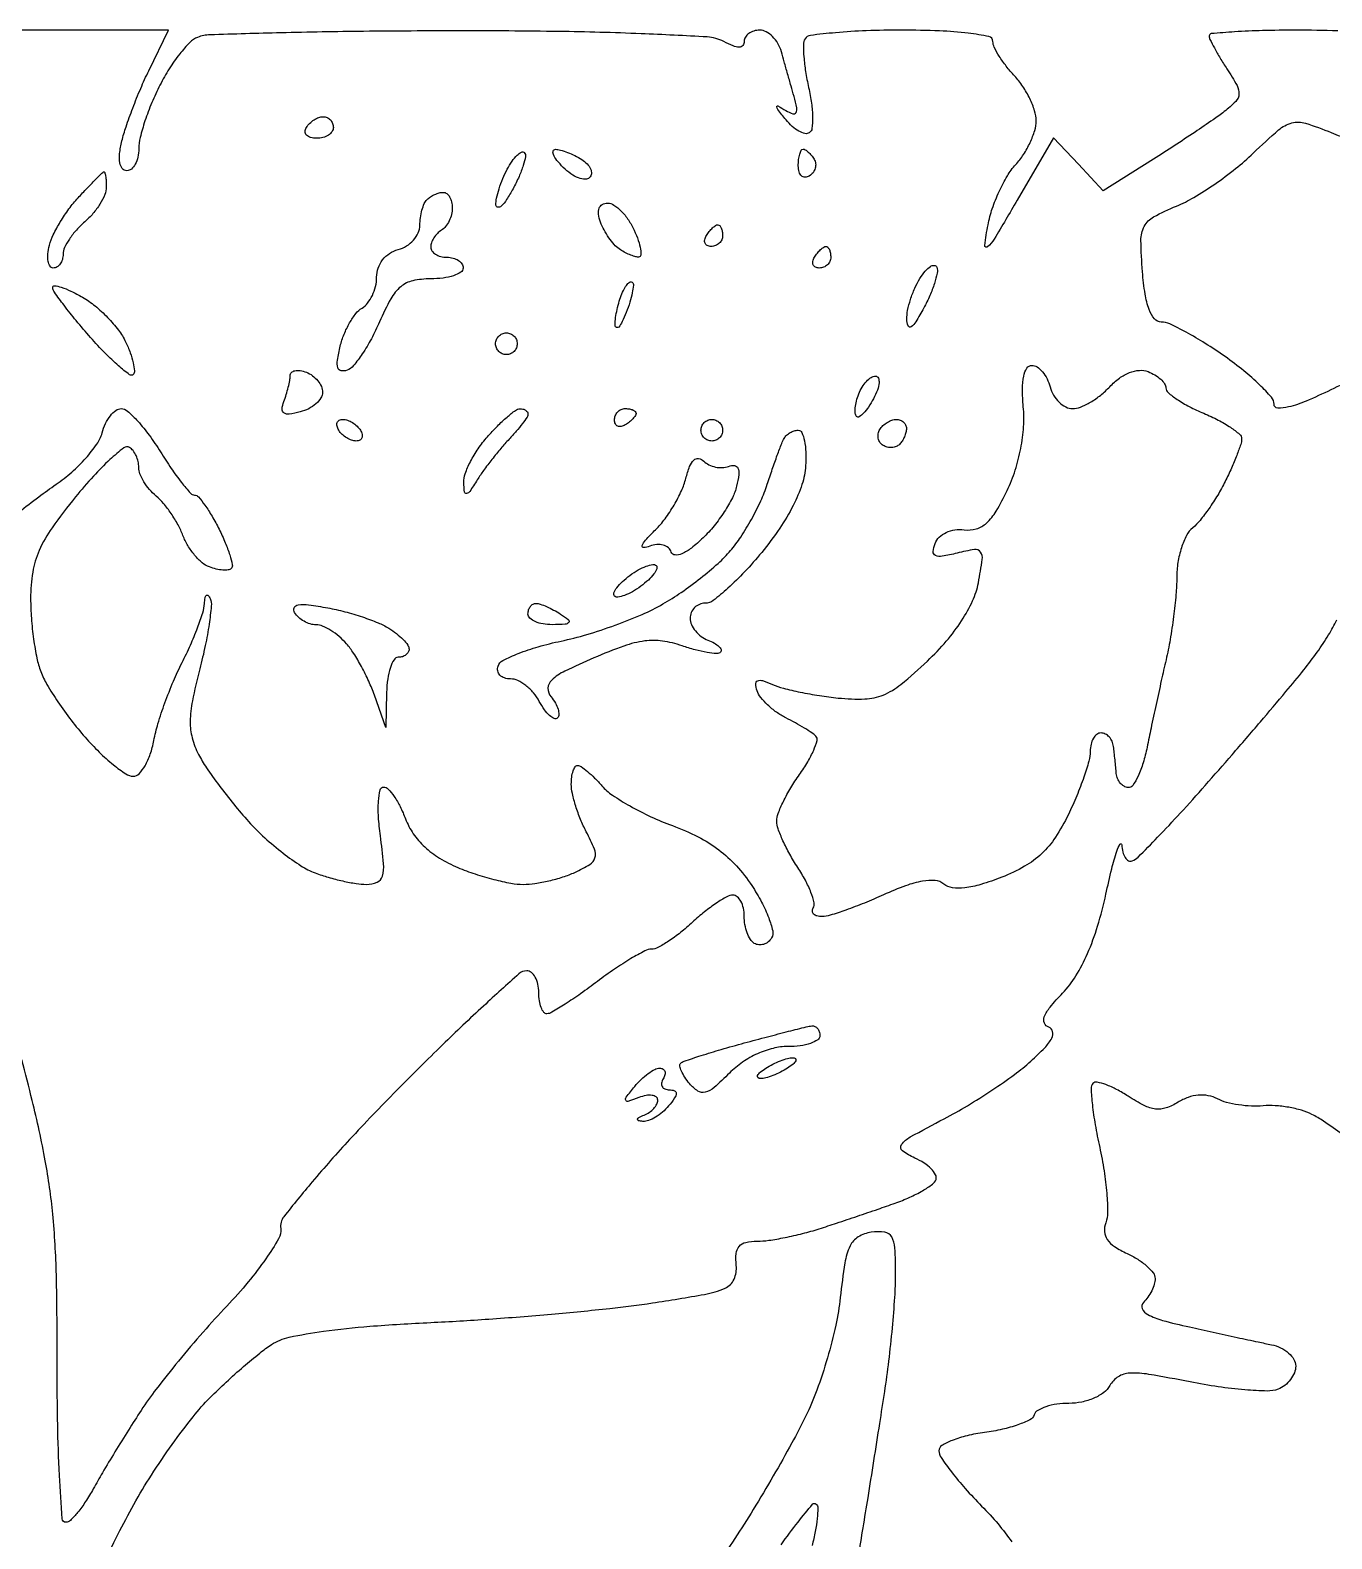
# Model space of a CAD drawing. Extents: x 0 to 102, y 0 to 135.
# Drawn here: x 64.38 to 74.56, y 123.56 to 135.36 of the extents above; entities that cross this region are included whole.
import ezdxf

# ---------------------------------------------------------------- set-up
doc = ezdxf.new("R2010")
doc.units = 0
doc.header["$MEASUREMENT"] = 0

msp = doc.modelspace()

# ---------------------------------------------------------------- linework, layer by layer
for points in [[(74.608223, 135.354759, 0.007954), (74.2788, 135.36, 0.006272), (74.019291, 135.356745, 0.010428), (73.80081, 135.3467, 0.004301), (73.618754, 135.332947, 0.389819), (73.602, 135.314723, 0.114877), (73.608438, 135.28707, 0.009366), (73.642748, 135.220558, 0.012193), (73.687586, 135.142129, 0.009076), (73.740716, 135.05774, -0.017861), (73.81992, 134.926893, -0.143883), (73.835285, 134.859071, -0.182147), (73.809453, 134.801743, -0.032325), (73.719566, 134.722511, -0.013104), (73.632674, 134.658938, -0.00351), (73.491225, 134.562497, -0.003555), (73.328904, 134.455152, -0.003666), (73.16673, 134.35124), (72.773759, 134.103491), (72.578945, 134.310861), (72.384132, 134.51823), (72.099515, 134.029665, -0.002295), (71.92074, 133.726, -0.083415), (71.868531, 133.664406, -0.682456), (71.846259, 133.676472, -0.016442), (71.871582, 133.8372, -0.034892), (71.904996, 133.96336, -0.025714), (71.958636, 134.097625, -0.026194), (72.022877, 134.219863, -0.051445), (72.088334, 134.307953, 0.042016), (72.149597, 134.387238, 0.034495), (72.201381, 134.480929, 0.035754), (72.236999, 134.574285, 0.073383), (72.2484, 134.65155, 0.07674), (72.2364, 134.729277, 0.035845), (72.198697, 134.824217, 0.034436), (72.143955, 134.920156, 0.040687), (72.0792, 135.00211, -0.022119), (72.014432, 135.078108, -0.025343), (71.959702, 135.156266, -0.025667), (71.920594, 135.226365, -0.114892), (71.91, 135.271863, 0.356229), (71.879067, 135.309771, 0.019788), (71.717488, 135.33624, 0.021204), (71.492572, 135.354362, 0.0095), (71.195893, 135.36, 0.008912), (70.919179, 135.355067, 0.013549), (70.679188, 135.33999, 0.008122), (70.482007, 135.318994, 0.227533), (70.439685, 135.29188, 0.138901), (70.427174, 135.247963, 0.019037), (70.430691, 135.151818, 0.020668), (70.444231, 135.03558, 0.016134), (70.468185, 134.91073, -0.021468), (70.490407, 134.787841, -0.030898), (70.498598, 134.677632, -0.031414), (70.494224, 134.590909, -0.229933), (70.472578, 134.556781, -0.199613), (70.438876, 134.551358, -0.068708), (70.39194, 134.569656, -0.05521), (70.34005, 134.60664, -0.039978), (70.291036, 134.658071, -0.004141), (70.226021, 134.739605, -0.165929), (70.218584, 134.7609, -0.571137), (70.228326, 134.766741, -0.011058), (70.290514, 134.731145, 0.052704), (70.344153, 134.70611, 0.359811), (70.369524, 134.715643, 0.182544), (70.375596, 134.753385, 0.019167), (70.353964, 134.841806, -0.000138), (70.330815, 134.92292, -0.000085), (70.303588, 135.018488, -0.000085), (70.276682, 135.11305, -0.000152), (70.254599, 135.1908, 0.062166), (70.227202, 135.255491, 0.065248), (70.185096, 135.310297, 0.07268), (70.135319, 135.347381, 0.124433), (70.085399, 135.36, 0.070566), (70.03908, 135.35343, 0.086194), (69.999802, 135.334274, 0.100217), (69.973542, 135.30582, 0.137237), (69.9642, 135.272423, -0.173137), (69.952813, 135.240525, -0.222014), (69.925056, 135.227182, -0.100252), (69.87653, 135.236448, -0.025727), (69.803905, 135.270634, 0.109213), (69.674142, 135.307083, 0.003941), (69.15671, 135.33214, 0.006657), (68.513807, 135.349627, 0.003691), (67.729044, 135.354726, 0.002394), (66.986034, 135.350511, 0.003618), (66.339181, 135.339062, 0.001434), (65.784887, 135.323649, 0.084133), (65.686135, 135.303782, 0.108762), (65.625964, 135.264094, 0.026191), (65.546849, 135.173649, 0.025664), (65.46502, 135.057804, 0.022986), (65.392196, 134.929936, 0.019115), (65.32881, 134.793, 0.018444), (65.275244, 134.649998, 0.018726), (65.237502, 134.520733, 0.061735), (65.2266, 134.43277, -0.052371), (65.219665, 134.366744, -0.072239), (65.199055, 134.310893, -0.092175), (65.168616, 134.273373, -0.178198), (65.132829, 134.2602, -0.228623), (65.097832, 134.277085, -0.128349), (65.078317, 134.321204, -0.071493), (65.076979, 134.393867, -0.027927), (65.095009, 134.49285, -0.022593), (65.127193, 134.604272, -0.009629), (65.179793, 134.750351, -0.009505), (65.241961, 134.904257, -0.012321), (65.305066, 135.04275), (65.459172, 135.36), (64.485884, 135.36), (63.512595, 135.36)], [(74.750101, 132.630841, 0.020383), (74.55375, 132.545244, -0.012842), (74.361303, 132.457873, -0.038074), (74.223947, 132.411686, -0.071572), (74.138498, 132.402649, -0.403263), (74.1096, 132.432653, 0.180985), (74.089138, 132.48733, 0.020648), (73.997043, 132.584717, 0.022824), (73.873185, 132.694757, 0.016693), (73.726427, 132.805714, 0.013106), (73.571222, 132.909133, 0.016383), (73.421762, 132.996462, 0.014667), (73.293451, 133.061109, 0.10978), (73.227345, 133.0758, -0.225774), (73.174856, 133.100774, -0.081282), (73.132662, 133.174401, -0.050393), (73.100722, 133.295697, -0.019356), (73.080166, 133.468984, -0.015473), (73.068223, 133.715427, -0.124334), (73.093887, 133.825074, -0.151076), (73.166815, 133.899207, -0.026236), (73.346597, 133.98412, 0.036049), (73.4822, 134.051449, 0.01747), (73.645515, 134.155637, 0.017226), (73.808817, 134.276526, 0.023724), (73.94614, 134.396758, -0.012562), (74.145616, 134.57943, -0.114882), (74.248862, 134.634178, -0.142016), (74.356511, 134.631666, -0.022578), (74.556773, 134.558422, 0.039416), (74.707861, 134.508857, 0.018142)], [(64.289201, 131.589087, -0.007041), (64.443816, 131.708933, -0.011132), (64.580023, 131.8068, 0.030563), (64.701916, 131.90177, 0.029372), (64.813048, 132.012087, 0.030692), (64.899114, 132.120949, 0.086375), (64.939899, 132.20865, -0.045042), (64.966732, 132.281481, -0.055338), (65.004806, 132.343085, -0.065312), (65.047727, 132.385224, -0.16286), (65.0889, 132.399, -0.185291), (65.138829, 132.379839, -0.025336), (65.219377, 132.299595, -0.026326), (65.308564, 132.190199, -0.019445), (65.3958, 132.0606, 0.011662), (65.480176, 131.930939, 0.017209), (65.560672, 131.821605, 0.012536), (65.631295, 131.73675, 0.216178), (65.663375, 131.7222, -0.219784), (65.693119, 131.708462, -0.020801), (65.743848, 131.643612, -0.023549), (65.799891, 131.557157, -0.016328), (65.855271, 131.454667, -0.016388), (65.903578, 131.349326, -0.024588), (65.938067, 131.25426, -0.021785), (65.958233, 131.176993, -0.254578), (65.949715, 131.148115, -0.168256), (65.925789, 131.136498, -0.046587), (65.883437, 131.135418, -0.041493), (65.832204, 131.143189, -0.033246), (65.778879, 131.159681, -0.086236), (65.72299, 131.193065, -0.040902), (65.663893, 131.252979, -0.038936), (65.610791, 131.327527, -0.044477), (65.572544, 131.406259, 0.034549), (65.534107, 131.489542, 0.024135), (65.48005, 131.577766, 0.024445), (65.4197, 131.657672, 0.045614), (65.362313, 131.714886, -0.043521), (65.310386, 131.766225, -0.039955), (65.266466, 131.827199, -0.042367), (65.23624, 131.888255, -0.094025), (65.2266, 131.939066, 0.057855), (65.221263, 131.985033, 0.050271), (65.205467, 132.030908, 0.052923), (65.182209, 132.0699, 0.093685), (65.154657, 132.095077, 0.315004), (65.110028, 132.092542, 0.018508), (65.000725, 131.999709, 0.022556), (64.871415, 131.870189, 0.014147), (64.731657, 131.707981, 0.016248), (64.548051, 131.46666, 0.050605), (64.447248, 131.289285, 0.064189), (64.39713, 131.119767, 0.039836), (64.3806, 130.912618, 0.018722), (64.386387, 130.758111, 0.015598), (64.403787, 130.594697, 0.015882), (64.429159, 130.446021, 0.040655), (64.459533, 130.341206, 0.042929), (64.507995, 130.240657, 0.014979), (64.594072, 130.104842, 0.014749), (64.698217, 129.960291, 0.016676), (64.806697, 129.828098, 0.018576), (64.917363, 129.711121, 0.023727), (65.028072, 129.61234, 0.022718), (65.125917, 129.540149, 0.148635), (65.183649, 129.5226, 0.205648), (65.229091, 129.542115, 0.059242), (65.275846, 129.60476, 0.048964), (65.31678, 129.695211, 0.035434), (65.344841, 129.802294, -0.027378), (65.376842, 129.932956, -0.013122), (65.431379, 130.096882, -0.012967), (65.497411, 130.265451, -0.018052), (65.565756, 130.412382, 0.012954), (65.630728, 130.54842, 0.014077), (65.686681, 130.683958, 0.013651), (65.728029, 130.802328, 0.064462), (65.740879, 130.872938, -0.027262), (65.745686, 130.918218, -0.173077), (65.756671, 130.93818, -0.42523), (65.770356, 130.937094, -0.073666), (65.78526, 130.912257, -0.12289), (65.794067, 130.853521, -0.012646), (65.77701, 130.713251, -0.015151), (65.746948, 130.544798, -0.011549), (65.704232, 130.362357, 0.013), (65.646558, 130.112775, 0.046825), (65.629049, 129.95056, 0.068016), (65.644815, 129.821856, 0.054953), (65.694886, 129.6918, 0.030288), (65.756064, 129.589242, 0.010846), (65.85504, 129.450635, 0.010715), (65.970417, 129.302959, 0.01247), (66.086486, 129.167811, 0.024118), (66.212009, 129.041624, 0.02056), (66.355758, 128.920866, 0.021063), (66.495836, 128.82182, 0.053646), (66.606857, 128.765961, 0.019214), (66.709918, 128.731746, 0.015613), (66.822665, 128.70285, 0.015894), (66.928334, 128.682759, 0.039045), (67.007089, 128.6766, 0.099456), (67.091153, 128.693488, 0.227101), (67.133133, 128.74062, 0.093847), (67.142281, 128.837786, 0.010737), (67.116982, 129.0573, -0.018434), (67.102292, 129.204675, -0.03227), (67.10254, 129.327256, -0.036242), (67.114933, 129.415841, -0.353553), (67.142353, 129.438, -0.206897), (67.178245, 129.422484, -0.037846), (67.224711, 129.364913, -0.035126), (67.272186, 129.284475, -0.025515), (67.313819, 129.189193, 0.060824), (67.37471, 129.072921, 0.054556), (67.463761, 128.969926, 0.050171), (67.580434, 128.881486, 0.038162), (67.723398, 128.808493, 0.019325), (67.858717, 128.758001, 0.016694), (68.004261, 128.715344, 0.017014), (68.138867, 128.685569, 0.04595), (68.236251, 128.6766, 0.037018), (68.326595, 128.683298, 0.020146), (68.435946, 128.704134, 0.019972), (68.546018, 128.734422, 0.029776), (68.639163, 128.770334, 0.028286), (68.756996, 128.832292, 0.191375), (68.796212, 128.883666, 0.169156), (68.792036, 128.951666, 0.021111), (68.728265, 129.087584, -0.023518), (68.683583, 129.184022, -0.020364), (68.645747, 129.288932, -0.020862), (68.619304, 129.386877, -0.054667), (68.611121, 129.45915, -0.031983), (68.614552, 129.515865, -0.049413), (68.625408, 129.56371, -0.063671), (68.641361, 129.596817, -0.253904), (68.660489, 129.6072, -0.156527), (68.687604, 129.598498, -0.019606), (68.736984, 129.560153, -0.02153), (68.793403, 129.508374, -0.016313), (68.850839, 129.447039, 0.06419), (68.932232, 129.375272, 0.02017), (69.070601, 129.289655, 0.019781), (69.234295, 129.205636, 0.020687), (69.401722, 129.136171, -0.029943), (69.602431, 129.048512, -0.043873), (69.765672, 128.946318, -0.046198), (69.902365, 128.821665, -0.038644), (70.023083, 128.666716, -0.02367), (70.099758, 128.538009, -0.032175), (70.155562, 128.414908, -0.033486), (70.186849, 128.311701, -0.197761), (70.177865, 128.257103, -0.085369), (70.150453, 128.226094, -0.093642), (70.11507, 128.207229, -0.100376), (70.077308, 128.203325, -0.114624), (70.042954, 128.214913, -0.117332), (70.012727, 128.245247, -0.048963), (69.987334, 128.297524, -0.04485), (69.970029, 128.361368, -0.043792), (69.9642, 128.427793, 0.0518), (69.957673, 128.490621, 0.071704), (69.938264, 128.543764, 0.091708), (69.909606, 128.579476, 0.179812), (69.875908, 128.592, 0.127065), (69.828301, 128.579703, 0.020931), (69.746549, 128.529872, 0.021849), (69.653324, 128.461477, 0.017758), (69.559522, 128.3805, -0.018395), (69.465482, 128.299525, -0.022392), (69.37154, 128.231128, -0.021683), (69.288904, 128.18146, -0.125104), (69.239885, 128.169, 0.120864), (69.186841, 128.155988, 0.013576), (69.077613, 128.095138, 0.015843), (68.949975, 128.013846, 0.012238), (68.816021, 127.917554, -0.008109), (68.6841, 127.821061, -0.01127), (68.562681, 127.739278, -0.007918), (68.459437, 127.675354, -0.126029), (68.42025, 127.663754, -0.242335), (68.395941, 127.675151, -0.073498), (68.375438, 127.711794, -0.055186), (68.361426, 127.765963, -0.035735), (68.3568, 127.8306, 0.053858), (68.349807, 127.89533, 0.0736), (68.329057, 127.950098, 0.093316), (68.298395, 127.986859, 0.174107), (68.262357, 127.9998, 0.184936), (68.201262, 127.976402, 0.002991), (67.923954, 127.724483, 0.007371), (67.604301, 127.421772, 0.004769), (67.242966, 127.06255, 0.007328), (66.876026, 126.679664, 0.012738), (66.584477, 126.349925, 0.008261), (66.362251, 126.076245, 0.202679), (66.337136, 125.9839, -0.167501), (66.321106, 125.903803, -0.019452), (66.221192, 125.747354, -0.021656), (66.082959, 125.565727, -0.016092), (65.915584, 125.3772, 0.009884), (65.730023, 125.173344, 0.007767), (65.536825, 124.945434, 0.007864), (65.363789, 124.727871, 0.019119), (65.245006, 124.560757, 0.004605), (65.146439, 124.407143, 0.00342), (65.040301, 124.235739, 0.003457), (64.942368, 124.072614, 0.007803), (64.870985, 123.947407, -0.019386), (64.810605, 123.84698, -0.026766), (64.748338, 123.762223, -0.025717), (64.691619, 123.699925, -0.197723), (64.655838, 123.6852, -0.394868), (64.627232, 123.711965, -0.003138), (64.606743, 124.051756, -0.008882), (64.592161, 124.454575, -0.005336), (64.588453, 124.93305, 0.00633), (64.581762, 125.620208, 0.01813), (64.553772, 126.096872, 0.022281), (64.495428, 126.512504, 0.014661), (64.393157, 126.9846, 0.002591), (64.31215, 127.304735, 0.003209)], [(64.938713, 123.332869, -0.008451), (65.063284, 123.589934, -0.01044), (65.188327, 123.824918, -0.015399), (65.32604, 124.054294, -0.012081), (65.48883, 124.294476, -0.012259), (65.651238, 124.510644, -0.029145), (65.784838, 124.660798, -0.00974), (65.910716, 124.781865, -0.008534), (66.046807, 124.903502, -0.008609), (66.17349, 125.009146, -0.025234), (66.265473, 125.075848, -0.092127), (66.403851, 125.133251, -0.017968), (66.670913, 125.18007, -0.015496), (67.034007, 125.218933, -0.007045), (67.5108, 125.248316, 0.005665), (67.965243, 125.275063, 0.004469), (68.456469, 125.313979, 0.004519), (68.912086, 125.358329, 0.01116), (69.2451, 125.401321, 0.005802), (69.653854, 125.468256, 0.061563), (69.814947, 125.517539, 0.183091), (69.884244, 125.58637, 0.133809), (69.901747, 125.69445, -0.049569), (69.901151, 125.787257, -0.155255), (69.925195, 125.844017, -0.161833), (69.97684, 125.875057, -0.055129), (70.064941, 125.8848, 0.035975), (70.156032, 125.891363, 0.013232), (70.283173, 125.913227, 0.013036), (70.421285, 125.944522, 0.015274), (70.550394, 125.981571, 0.00242), (70.687249, 126.026141, 0.001444), (70.849673, 126.080429, 0.001445), (71.011164, 126.135445, 0.002504), (71.144982, 126.182216, 0.020181), (71.258961, 126.227954, 0.02588), (71.359523, 126.279506, 0.025358), (71.436921, 126.329792, 0.156811), (71.464617, 126.367552, 0.209845), (71.461166, 126.404988, 0.068474), (71.427179, 126.450412, 0.054431), (71.370834, 126.496251, 0.038406), (71.299036, 126.535235, -0.056123), (71.20169, 126.592635, -0.413459), (71.1948, 126.640906, -0.106815), (71.262574, 126.699828, -0.005087), (71.5293, 126.843004, 0.014834), (71.709828, 126.944492, 0.011115), (71.902589, 127.066429, 0.011261), (72.079049, 127.189441, 0.025132), (72.206071, 127.292487, 0.01811), (72.315075, 127.397767, 0.069561), (72.370301, 127.473885, 0.18012), (72.377108, 127.525019, 0.262002), (72.347244, 127.557952, -0.217942), (72.312312, 127.590555, -0.196085), (72.31214, 127.640335, -0.077287), (72.357063, 127.715605, -0.017911), (72.455492, 127.825999, 0.054041), (72.55864, 127.960005, 0.033844), (72.650181, 128.135682, 0.029455), (72.729137, 128.349448, 0.020337), (72.794043, 128.599206, -0.006563), (72.839828, 128.797688, -0.017704), (72.879148, 128.936923, -0.06365), (72.904268, 128.990591, -0.734242), (72.918474, 128.9868, 0.047916), (72.926505, 128.929438, 0.084422), (72.945234, 128.885544, 0.128629), (72.971127, 128.861749, 0.215056), (73.000126, 128.8599, 0.107246), (73.046576, 128.889913, 0.003693), (73.198778, 129.044977, 0.006767), (73.375645, 129.232875, 0.004658), (73.571176, 129.450348, 0.002271), (73.781275, 129.690641, 0.001895), (74.00233, 129.947755, 0.001912), (74.202804, 130.184554, 0.005213), (74.34225, 130.354108, 0.014977), (74.447528, 130.493203, 0.018663), (74.536433, 130.62872, 0.017162), (74.601861, 130.745971, 0.119223)], [(74.646487, 126.720399, 0.006451), (74.496457, 126.823778, 0.029911), (74.4057, 126.877033, 0.047632), (74.325611, 126.908617, 0.027114), (74.224074, 126.931988, 0.026862), (74.11834, 126.944556, 0.039721), (74.025, 126.943175, -0.035305), (73.93332, 126.941008, -0.026388), (73.832711, 126.951075, -0.026925), (73.738503, 126.970792, -0.053493), (73.667398, 126.998129, 0.072405), (73.595, 127.022877, 0.06791), (73.516903, 127.026723, 0.064202), (73.43677, 127.009254, 0.053898), (73.358447, 126.971366, -0.057992), (73.264939, 126.927071, -0.112165), (73.183042, 126.918594, -0.088478), (73.092836, 126.946177, -0.026704), (72.968459, 127.018492, 0.023251), (72.877912, 127.071978, 0.034551), (72.793783, 127.109343, 0.037264), (72.725369, 127.128603, 0.251435), (72.692781, 127.118781, 0.213053), (72.677973, 127.080095, 0.012587), (72.688179, 126.951883, 0.017199), (72.710088, 126.795282, 0.011692), (72.745275, 126.618778, -0.016272), (72.780029, 126.435722, -0.018679), (72.800929, 126.259015, -0.018091), (72.807555, 126.109165, -0.09388), (72.792858, 126.028024, 0.111058), (72.782817, 125.959357, 0.13358), (72.804605, 125.898073, 0.096222), (72.862151, 125.842076, 0.038113), (72.959203, 125.788587, -0.033797), (73.043331, 125.743162, -0.041762), (73.114435, 125.689541, -0.046874), (73.164111, 125.63595, -0.164928), (73.179, 125.59204, -0.074917), (73.172441, 125.548512, -0.038499), (73.152139, 125.497097, -0.037178), (73.122555, 125.446297, -0.045963), (73.087559, 125.404199, 0.311421), (73.078815, 125.356576, 0.166604), (73.121581, 125.310888, 0.055591), (73.237995, 125.264773, 0.012226), (73.447109, 125.213232, 0.000552), (73.633733, 125.172264, 0.000543), (73.821537, 125.131467, 0.000533), (73.98627, 125.096053, 0.002069), (74.08845, 125.074641, -0.06111), (74.161229, 125.05016, -0.068512), (74.222885, 125.009468, -0.078351), (74.264516, 124.95946, -0.135281), (74.2788, 124.907633, -0.096459), (74.268505, 124.854764, -0.066862), (74.238261, 124.801717, -0.064332), (74.193552, 124.756539, -0.074066), (74.140794, 124.726732, -0.098054), (74.05637, 124.71216, -0.014304), (73.881713, 124.721454, -0.015717), (73.673376, 124.74514, -0.012895), (73.452612, 124.783131, 0.006794), (73.130938, 124.842538, 0.053849), (72.980054, 124.85182, 0.130774), (72.890628, 124.823546, 0.124206), (72.825014, 124.754145, -0.106976), (72.777481, 124.700313, -0.056613), (72.699891, 124.655765, -0.05171), (72.604938, 124.625895, -0.050403), (72.505046, 124.6158, 0.034776), (72.409996, 124.609181, 0.045047), (72.32493, 124.589346, 0.052085), (72.260655, 124.560396, 0.182429), (72.232481, 124.525743, -0.198786), (72.199685, 124.48791, -0.03054), (72.106196, 124.448045, -0.030152), (71.983925, 124.412657, -0.02203), (71.844731, 124.387703, 0.024488), (71.707718, 124.362446, 0.037172), (71.59226, 124.326024, 0.041893), (71.509696, 124.284745, 0.263296), (71.487603, 124.245111, 0.149376), (71.504479, 124.191114, 0.014475), (71.586037, 124.078887, 0.017363), (71.69402, 123.948612, 0.012875), (71.821852, 123.8121, -0.018863), (71.949893, 123.672042, -0.022804), (72.05871, 123.531044, -0.022237)], [(70.860021, 123.417723, -0.005676), (70.894535, 123.6429, 0.000984), (70.932723, 123.877339, 0.000538), (70.978675, 124.164961, 0.000536), (71.024732, 124.457262, 0.000854), (71.063422, 124.70733, 0.008204), (71.096039, 124.94678, 0.006547), (71.123579, 125.205902, 0.006624), (71.14276, 125.44654, 0.016575), (71.1486, 125.622664, 0.012755), (71.143249, 125.83237, 0.11811), (71.117815, 125.918816, 0.235625), (71.063332, 125.955037, 0.066342), (70.95825, 125.954134, 0.101342), (70.856066, 125.917634, 0.146639), (70.792223, 125.846941, 0.072592), (70.751364, 125.7141, 0.011599), (70.715965, 125.443895, -0.027822), (70.680273, 125.226453, -0.016371), (70.614808, 124.971209, -0.016348), (70.53242, 124.719647, -0.026738), (70.444529, 124.513295, -0.01145), (70.336696, 124.305668, -0.005747), (70.191533, 124.048215, -0.005703), (70.035224, 123.785254, -0.008403), (69.891502, 123.5583, -0.014465), (69.740011, 123.341666, -0.010642)], [(70.253164, 123.509604, -0.013361), (70.385469, 123.687034, -0.00715), (70.498388, 123.826172, -0.440633), (70.526951, 123.827449, -0.203669), (70.539465, 123.796437, -0.020356), (70.534646, 123.714843, -0.022998), (70.519877, 123.614187, -0.016263), (70.494474, 123.502783, 0.042181)]]:
    msp.add_lwpolyline(points, format="xyb")
for points in [[(66.669793, 134.6832, -0.105429), (66.700167, 134.676723, -0.099231), (66.726015, 134.658349, -0.096318), (66.743341, 134.630895, -0.092995), (66.7494, 134.5986, -0.153634), (66.739246, 134.566335, -0.097988), (66.710656, 134.538851, -0.080552), (66.667938, 134.520306, -0.062283), (66.617507, 134.514, -0.066118), (66.570839, 134.520198, -0.138808), (66.539717, 134.538851, -0.191142), (66.528768, 134.566482, -0.139169), (66.5379, 134.5986, -0.06081), (66.563805, 134.630961, -0.051032), (66.598211, 134.658349, -0.053229), (66.635481, 134.676999, -0.089642)], [(68.243375, 134.401825, -0.248524), (68.25253, 134.372042, -0.028393), (68.234858, 134.301578, -0.028977), (68.202108, 134.214685, -0.019566), (68.155308, 134.119629, -0.018882), (68.10491, 134.034473, -0.057858), (68.062406, 133.982736, -0.231468), (68.036491, 133.974362, -0.364461), (68.021787, 133.990812, -0.060549), (68.026737, 134.045335, -0.022759), (68.04626, 134.119623, -0.02215), (68.075096, 134.199414, -0.025083), (68.109854, 134.273007, -0.027965), (68.147945, 134.335512, -0.050066), (68.186801, 134.381337, -0.07406), (68.220575, 134.40543, -0.325067)], [(68.486721, 134.428105, -0.065064), (68.5266, 134.422248, -0.023657), (68.580893, 134.40407, -0.022986), (68.639115, 134.378325, -0.025409), (68.69275, 134.348104, -0.058289), (68.735715, 134.313334, -0.091488), (68.762132, 134.274009, -0.124167), (68.768243, 134.236617, -0.176889), (68.754186, 134.206386, -0.211086), (68.719441, 134.192936, -0.081089), (68.667671, 134.203892, -0.061728), (68.607532, 134.236254, -0.042131), (68.548157, 134.286386, -0.026521), (68.498776, 134.341303, -0.067675), (68.471117, 134.387009, -0.175591), (68.469375, 134.415341, -0.337073)], [(70.424507, 134.4294, -0.145859), (70.442138, 134.424145, -0.040575), (70.465153, 134.406266, -0.037297), (70.489112, 134.380788, -0.031646), (70.510487, 134.350646, -0.108373), (70.522467, 134.316527, -0.099685), (70.519606, 134.279416, -0.095498), (70.502306, 134.245025, -0.090427), (70.47318, 134.218753, -0.136093), (70.440528, 134.209256, -0.190788), (70.412457, 134.219967, -0.140899), (70.393512, 134.250917, -0.067432), (70.3872, 134.297507, -0.026751), (70.389906, 134.348046, -0.042195), (70.398159, 134.390656, -0.051652), (70.410114, 134.420687, -0.279105)], [(64.95165, 134.251267, -0.442633), (64.959886, 134.247452, -0.031859), (64.966587, 134.220056, -0.028444), (64.971289, 134.180834, -0.015613), (64.9728, 134.132472, -0.099096), (64.960947, 134.073252, -0.040121), (64.923097, 133.999707, -0.037683), (64.868343, 133.924739, -0.039157), (64.8036, 133.85987, 0.033456), (64.738851, 133.796456, 0.034867), (64.684102, 133.7258, 0.037189), (64.645936, 133.658387, 0.110654), (64.6344, 133.606898, -0.069212), (64.628653, 133.565583, -0.085348), (64.611875, 133.530554, -0.099982), (64.586961, 133.507133, -0.139703), (64.55772, 133.4988, -0.254913), (64.532158, 133.512738, -0.101709), (64.517262, 133.551178, -0.067041), (64.515356, 133.608778, -0.038765), (64.527669, 133.677108, -0.049544), (64.55807, 133.759171, -0.022484), (64.612918, 133.859866, -0.022002), (64.68079, 133.96174, -0.028102), (64.752399, 134.048875, -0.00337), (64.822179, 134.123655, -0.005002), (64.884396, 134.188129, -0.002332), (64.938058, 134.242131, -0.096362)], [(67.6095, 134.091, -0.168769), (67.636397, 134.081655, -0.094708), (67.659291, 134.05519, -0.075392), (67.674771, 134.015725, -0.055888), (67.68, 133.969093, -0.061875), (67.673725, 133.918583, -0.051278), (67.655149, 133.867637, -0.053305), (67.627788, 133.823862, -0.08825), (67.5954, 133.7949, 0.06081), (67.563039, 133.768995, 0.051032), (67.535651, 133.734589, 0.053229), (67.517001, 133.697319, 0.089642), (67.5108, 133.663007, 0.156819), (67.520563, 133.632645, 0.097386), (67.548077, 133.606785, 0.079459), (67.589174, 133.589328, 0.06085), (67.6377, 133.5834, -0.064853), (67.686214, 133.577081, -0.082425), (67.727323, 133.558549, -0.098894), (67.754823, 133.531063, -0.148195), (67.7646, 133.4988, -0.255102), (67.746859, 133.466291, -0.062642), (67.689972, 133.439051, -0.048818), (67.607872, 133.420356, -0.031594), (67.510549, 133.4142, 0.053292), (67.370657, 133.399247, 0.122316), (67.276198, 133.352872, 0.093035), (67.199057, 133.258536, 0.022777), (67.110615, 133.077471, -0.020826), (67.046789, 132.945498, -0.025025), (66.975652, 132.827401, -0.024933), (66.907057, 132.735664, -0.128827), (66.856021, 132.699024, -0.139297), (66.810008, 132.694891, -0.28531), (66.784351, 132.718463, -0.108894), (66.781088, 132.777786, -0.01923), (66.80342, 132.887704, -0.035825), (66.833315, 132.980862, -0.034223), (66.876577, 133.070294, -0.03615), (66.925894, 133.143754, -0.093321), (66.973667, 133.185754, 0.094265), (67.017368, 133.22432, 0.054249), (67.054273, 133.284328, 0.051546), (67.079328, 133.355163, 0.059314), (67.0878, 133.426324, -0.083399), (67.099944, 133.498622, -0.082452), (67.135057, 133.563303, -0.082075), (67.189358, 133.613397, -0.081571), (67.257, 133.643487, 0.075302), (67.321664, 133.671293, 0.071486), (67.376497, 133.717399, 0.075849), (67.413475, 133.774146, 0.10693), (67.4262, 133.832967, -0.034782), (67.430361, 133.892705, -0.033431), (67.442768, 133.952105, -0.035273), (67.460911, 134.00287, -0.093173), (67.4826, 134.0346, -0.053359), (67.509367, 134.056191, -0.038504), (67.543142, 134.074433, -0.03911), (67.578392, 134.086904, -0.065559)], [(68.895776, 134.0064, -0.147428), (68.94505, 133.991548, -0.052694), (69.00224, 133.944272, -0.046637), (69.057759, 133.875829, -0.040218), (69.102807, 133.7949, -0.022663), (69.135391, 133.71384, -0.043315), (69.152759, 133.645909, -0.06631), (69.154215, 133.599452, -0.390943), (69.137536, 133.584695, -0.068237), (69.107611, 133.589441, -0.025244), (69.067342, 133.603868, -0.02446), (69.024407, 133.62426, -0.02703), (68.985129, 133.648145, -0.062485), (68.946422, 133.682454, -0.02892), (68.904976, 133.735532, -0.028095), (68.867312, 133.79711, -0.034842), (68.839734, 133.85835, -0.05121), (68.823686, 133.920905, -0.128364), (68.828657, 133.967395, -0.181269), (68.853616, 133.995822, -0.123534)], [(69.757693, 133.8372, -0.210953), (69.771959, 133.830901, -0.081139), (69.784041, 133.812349, -0.061769), (69.792264, 133.784989, -0.042167), (69.795, 133.7526, -0.105053), (69.788142, 133.72032, -0.099167), (69.768682, 133.692851, -0.09642), (69.739607, 133.67444, -0.093332), (69.705407, 133.668, -0.108972), (69.675379, 133.674623, -0.182303), (69.657491, 133.692851, -0.161196), (69.654859, 133.720274, -0.082592), (69.6681, 133.7526, -0.029505), (69.690857, 133.784983, -0.035638), (69.715986, 133.812349, -0.038439), (69.739865, 133.831655, -0.151918)], [(70.603693, 133.668, -0.210953), (70.617959, 133.661701, -0.081139), (70.630041, 133.643149, -0.061769), (70.638264, 133.615789, -0.042167), (70.641, 133.5834, -0.105053), (70.634142, 133.55112, -0.099167), (70.614682, 133.523651, -0.09642), (70.585607, 133.50524, -0.093332), (70.551407, 133.4988, -0.108972), (70.521379, 133.505423, -0.182303), (70.503491, 133.523651, -0.161196), (70.500859, 133.551074, -0.082592), (70.5141, 133.5834, -0.029505), (70.536857, 133.615783, -0.035638), (70.561986, 133.643149, -0.038439), (70.585865, 133.662455, -0.151918)], [(71.470931, 133.504707, -0.133412), (71.47351, 133.459112, -0.025452), (71.451994, 133.37812, -0.025518), (71.416219, 133.283528, -0.021044), (71.368847, 133.186622, -0.012057), (71.306676, 133.078259, -0.109425), (71.269225, 133.03909, -0.484444), (71.246492, 133.046432, -0.083552), (71.236587, 133.098098, -0.055921), (71.242768, 133.167343, -0.027456), (71.265177, 133.25308, -0.02684), (71.298537, 133.340587, -0.035105), (71.338672, 133.416183, -0.031305), (71.381072, 133.47547, -0.07452), (71.42103, 133.511853, -0.167382), (71.451433, 133.51988, -0.30264)], [(69.088169, 133.387831, -0.223938), (69.096873, 133.363595, -0.025532), (69.088136, 133.304531, -0.026918), (69.069379, 133.231606, -0.018739), (69.04078, 133.151533, -0.017209), (69.009121, 133.079663, -0.061306), (68.98196, 133.037455, -0.32108), (68.965056, 133.033046, -0.2958), (68.954362, 133.047731, -0.044042), (68.955971, 133.095283, -0.01902), (68.966071, 133.157911, -0.018647), (68.981946, 133.224156, -0.023481), (69.001751, 133.284029, -0.02816), (69.024393, 133.334362, -0.053862), (69.048896, 133.371227, -0.088551), (69.071261, 133.39006, -0.339358)], [(64.786511, 133.270477, -0.041486), (64.884527, 133.202851, -0.028984), (64.983298, 133.111786, -0.029361), (65.068353, 133.012694, -0.052466), (65.124024, 132.921025, -0.021842), (65.159618, 132.83619, -0.031201), (65.183051, 132.758006, -0.031893), (65.193606, 132.694638, -0.225376), (65.183415, 132.666015, -0.375288), (65.15435, 132.664055, -0.016054), (65.068223, 132.734102, -0.020718), (64.964584, 132.831887, -0.012422), (64.849424, 132.955952, -0.007733), (64.737077, 133.087222, -0.011024), (64.641754, 133.207449, -0.007206), (64.566268, 133.310135, -0.141023), (64.553322, 133.346815, -0.467768), (64.567944, 133.36057, -0.049075), (64.620368, 133.348941, -0.033928), (64.695901, 133.318404, -0.01725)], [(68.103, 132.9912, -0.099038), (68.135287, 132.984741, -0.097945), (68.162749, 132.966349, -0.097945), (68.181141, 132.938887, -0.099038), (68.1876, 132.9066, -0.099038), (68.181141, 132.874313, -0.097945), (68.162749, 132.846851, -0.097945), (68.135287, 132.828459, -0.099038), (68.103, 132.822, -0.099038), (68.070713, 132.828459, -0.097945), (68.043251, 132.846851, -0.097945), (68.024859, 132.874313, -0.099038), (68.0184, 132.9066, -0.099038), (68.024859, 132.938887, -0.097945), (68.043251, 132.966349, -0.097945), (68.070713, 132.984741, -0.099038)], [(66.5379, 132.683394, -0.068294), (66.586416, 132.656714, -0.062798), (66.627523, 132.617282, -0.0667), (66.655358, 132.571634, -0.103964), (66.6648, 132.526716, -0.142547), (66.651787, 132.482, -0.071457), (66.613134, 132.436943, -0.061867), (66.556185, 132.398356, -0.054091), (66.488917, 132.37274, -0.027967), (66.404081, 132.355555, -0.180855), (66.362142, 132.364666, -0.285456), (66.347583, 132.395357, -0.063388), (66.362017, 132.454392, 0.017161), (66.380769, 132.508766, 0.01516), (66.396611, 132.566581, 0.015406), (66.4077, 132.61956, 0.043908), (66.411, 132.657064, -0.203517), (66.421393, 132.68154, -0.141716), (66.448277, 132.695746, -0.092309), (66.489288, 132.696587, -0.050742)], [(72.215147, 132.7374, -0.14913), (72.255958, 132.724951, -0.069904), (72.297441, 132.687697, -0.059947), (72.333308, 132.63292, -0.051095), (72.357513, 132.5682, 0.068344), (72.384269, 132.503524, 0.069038), (72.427397, 132.448703, 0.075421), (72.4797, 132.411695, 0.116836), (72.533284, 132.399, 0.095833), (72.594952, 132.410929, 0.037485), (72.673093, 132.449362, 0.035379), (72.753705, 132.50484, 0.036837), (72.824534, 132.570445, -0.047185), (72.899615, 132.637161, -0.064382), (72.978815, 132.680797, -0.075349), (73.055634, 132.698345, -0.110591), (73.12393, 132.688294, -0.043296), (73.177369, 132.662285, -0.050638), (73.222572, 132.628583, -0.058036), (73.253638, 132.592657, -0.15038), (73.2636, 132.560284, 0.220889), (73.28031, 132.524304, 0.02788), (73.350579, 132.471387, 0.028497), (73.446279, 132.414964, 0.019997), (73.5597, 132.362152, -0.020401), (73.673119, 132.309231, -0.02897), (73.768821, 132.252475, -0.028595), (73.838936, 132.19913, -0.219222), (73.8558, 132.162515, -0.080482), (73.848693, 132.118647, -0.011658), (73.818007, 132.03314, -0.012955), (73.776404, 131.933006, -0.010764), (73.727145, 131.8287, -0.019862), (73.668704, 131.722347, -0.017403), (73.599521, 131.616052, -0.017749), (73.530261, 131.524429, -0.048864), (73.473345, 131.466943, 0.101016), (73.42527, 131.407093, 0.040939), (73.384961, 131.310012, 0.038364), (73.357446, 131.195098, 0.039604), (73.3482, 131.078555, -0.021844), (73.342315, 130.943921, -0.010426), (73.323599, 130.771634, -0.010314), (73.296533, 130.592174, -0.014448), (73.264451, 130.433264, 0.002238), (73.227705, 130.271695, 0.001434), (73.186415, 130.083771, 0.001441), (73.147031, 129.899473, 0.002697), (73.116401, 129.750104, -0.023839), (73.085685, 129.627007, -0.036314), (73.046399, 129.524135, -0.040483), (73.004801, 129.451199, -0.266437), (72.968392, 129.433576, -0.116983), (72.935734, 129.443782, -0.084665), (72.906583, 129.468573, -0.07779), (72.885318, 129.503899, -0.075051), (72.875528, 129.544473, 0.002724), (72.871092, 129.592333, 0.001586), (72.865276, 129.649712, 0.001585), (72.859084, 129.707158, 0.00268), (72.853486, 129.75525, 0.075726), (72.842198, 129.795656, 0.080468), (72.819534, 129.829936, 0.088097), (72.789276, 129.852953, 0.1192), (72.756, 129.861, 0.164856), (72.723728, 129.850062, 0.095654), (72.696251, 129.819144, 0.076716), (72.677682, 129.77301, 0.057446), (72.6714, 129.71851, -0.068057), (72.660874, 129.641539, -0.015071), (72.621213, 129.514205, -0.015396), (72.565953, 129.368664, -0.014294), (72.500552, 129.223096, -0.032669), (72.399362, 129.044777, -0.058682), (72.291276, 128.916114, -0.059839), (72.157791, 128.817694, -0.03539), (71.978914, 128.732377, -0.019606), (71.816483, 128.675816, -0.044542), (71.689372, 128.649141, -0.062524), (71.592938, 128.649821, -0.141122), (71.526607, 128.678835, 0.154273), (71.459006, 128.706353, 0.064212), (71.359497, 128.701594, 0.044283), (71.226767, 128.665638, 0.018225), (71.054195, 128.594801, -0.009883), (70.904074, 128.530234, -0.011711), (70.75972, 128.475404, -0.010598), (70.636426, 128.434767, -0.070217), (70.572557, 128.424658, -0.062823), (70.533228, 128.42895, -0.136048), (70.506822, 128.443535, -0.195637), (70.497247, 128.465606, -0.145138), (70.50429, 128.491528, 0.199984), (70.510952, 128.533122, 0.032358), (70.486165, 128.61307, 0.031412), (70.442577, 128.708581, 0.022973), (70.382941, 128.808778, -0.018894), (70.32019, 128.912276, -0.020345), (70.267075, 129.017737, -0.020367), (70.229095, 129.111422, -0.085086), (70.218557, 129.17114, -0.09342), (70.229522, 129.230917, -0.021597), (70.270577, 129.325148, -0.021568), (70.32817, 129.431275, -0.019613), (70.396429, 129.535561, 0.021318), (70.461165, 129.635205, 0.032474), (70.507748, 129.72723, 0.034024), (70.533857, 129.802075, 0.269511), (70.524827, 129.836173, 0.049627), (70.494279, 129.861192, 0.010055), (70.4351, 129.898869, 0.010515), (70.364188, 129.940019, 0.009674), (70.289629, 129.979352, -0.038102), (70.215865, 130.023794, -0.034802), (70.147288, 130.080162, -0.03661), (70.093198, 130.139396, -0.087193), (70.065087, 130.191731, -0.062227), (70.054542, 130.245214, -0.324111), (70.069508, 130.269272, -0.178781), (70.107906, 130.270564, -0.023518), (70.185306, 130.240791, 0.040201), (70.270202, 130.211343, 0.012435), (70.402052, 130.180658, 0.012348), (70.551759, 130.153555, 0.013276), (70.699054, 130.13462, 0.03267), (70.90839, 130.127084, 0.091141), (71.051545, 130.157763, 0.074391), (71.190565, 130.241361, 0.016908), (71.397204, 130.423961, 0.02634), (71.545125, 130.579407, 0.032647), (71.664808, 130.739266, 0.036265), (71.750732, 130.894739, 0.060762), (71.796365, 131.0367, 0.011251), (71.827128, 131.219042, 0.194855), (71.813051, 131.276507, 0.282272), (71.766106, 131.296103, 0.022781), (71.629219, 131.268304, -0.017318), (71.513058, 131.243391, -0.148983), (71.460967, 131.249627, -0.320883), (71.442728, 131.280414, -0.070177), (71.457369, 131.344007, -0.110654), (71.490219, 131.393409, -0.081824), (71.544545, 131.430598, -0.074864), (71.612824, 131.450791, -0.069078), (71.685996, 131.450803, 0.106679), (71.779704, 131.457824, 0.113954), (71.859666, 131.503, 0.073917), (71.935893, 131.596872, 0.022926), (72.021483, 131.757867, 0.033149), (72.084206, 131.916511, 0.029944), (72.127935, 132.087504, 0.030663), (72.150036, 132.257622, 0.040763), (72.147916, 132.413517, -0.021526), (72.140698, 132.552118, -0.053466), (72.150609, 132.653093, -0.089083), (72.175747, 132.7156, -0.258201)], [(70.991428, 132.6528, -0.301931), (71.013394, 132.638205, -0.122555), (71.01917, 132.600992, -0.067322), (71.006186, 132.54409, -0.033165), (70.975522, 132.476354, -0.024012), (70.936622, 132.411373, -0.04293), (70.897833, 132.362737, -0.059538), (70.86457, 132.335125, -0.353534), (70.843654, 132.337346, -0.177582), (70.83272, 132.360944, -0.043102), (70.832884, 132.404619, -0.038881), (70.841887, 132.457827, -0.030275), (70.85956, 132.513791, -0.045871), (70.885781, 132.566972, -0.052368), (70.9203, 132.611966, -0.059778), (70.957483, 132.642801, -0.144219)], [(68.20875, 132.397471, -0.065005), (68.233008, 132.394897, -0.08409), (68.253562, 132.386125, -0.101628), (68.267296, 132.372709, -0.149739), (68.2722, 132.3567, -0.14764), (68.264863, 132.332394, -0.014069), (68.22871, 132.281155, -0.016994), (68.180854, 132.22156, -0.012596), (68.12415, 132.158926, 0.014563), (68.06012, 132.087639, 0.009399), (67.989987, 132.001601, 0.009448), (67.924534, 131.914822, 0.017553), (67.875325, 131.841676, -0.008225), (67.81638, 131.75043, -0.198951), (67.791659, 131.733949, -0.436775), (67.775365, 131.745789, -0.020885), (67.769575, 131.820763, -0.096692), (67.780521, 131.889695, -0.031886), (67.821977, 131.984038, -0.030384), (67.882469, 132.085295, -0.030119), (67.95495, 132.178784, -0.014991), (68.032484, 132.262063, -0.01998), (68.108023, 132.332601, -0.017622), (68.173908, 132.385443, -0.155395)], [(69.0336, 132.399, -0.042167), (69.065989, 132.396264, -0.061769), (69.093349, 132.388041, -0.081139), (69.111901, 132.375959, -0.210953), (69.1182, 132.361693, -0.151918), (69.112655, 132.343865, -0.038439), (69.093349, 132.319986, -0.035638), (69.065983, 132.294857, -0.029505), (69.0336, 132.2721, -0.082592), (69.001274, 132.258859, -0.161196), (68.973851, 132.261491, -0.182303), (68.955623, 132.279379, -0.108972), (68.949, 132.309407, -0.093332), (68.95544, 132.343607, -0.09642), (68.973851, 132.372682, -0.099167), (69.00132, 132.392142, -0.105053)], [(66.824014, 132.3144, -0.085235), (66.860242, 132.308179, -0.053414), (66.899122, 132.289549, -0.051777), (66.934627, 132.262162, -0.064269), (66.9609, 132.2298, -0.076764), (66.97459, 132.19745, -0.154201), (66.972976, 132.170051, -0.186277), (66.95663, 132.151904, -0.117858), (66.928586, 132.1452, -0.085235), (66.892358, 132.151421, -0.053414), (66.853478, 132.170051, -0.051777), (66.817973, 132.197438, -0.064269), (66.7917, 132.2298, -0.076764), (66.77801, 132.26215, -0.154201), (66.779624, 132.289549, -0.186277), (66.79597, 132.307696, -0.117858)], [(70.387389, 132.2298, -0.300288), (70.415094, 132.211512, -0.050687), (70.434976, 132.147833, -0.041076), (70.445773, 132.057706, -0.025259), (70.444342, 131.950763, -0.064622), (70.416024, 131.805825, -0.037012), (70.347179, 131.641161, -0.031998), (70.241416, 131.462285, -0.022136), (70.100554, 131.273963, -0.016285), (69.967205, 131.121628, -0.021789), (69.836078, 130.993043, -0.019706), (69.721038, 130.897585, -0.164775), (69.657909, 130.8762, 0.100036), (69.61337, 130.867199, 0.098174), (69.575483, 130.841582, 0.097707), (69.550106, 130.803329, 0.09805), (69.5412, 130.758351, 0.104296), (69.551541, 130.709314, 0.066683), (69.582034, 130.659451, 0.062725), (69.627063, 130.616353, 0.068054), (69.680209, 130.58716, -0.033898), (69.730615, 130.563787, -0.065386), (69.766431, 130.537534, -0.111643), (69.782765, 130.51289, -0.295242), (69.778527, 130.493127, -0.217754), (69.748775, 130.482044, -0.023084), (69.673441, 130.491005, -0.02515), (69.580453, 130.511296, -0.017576), (69.477926, 130.543043, 0.048011), (69.324309, 130.580551, 0.07018), (69.185273, 130.581024, 0.051947), (69.02331, 130.541298, 0.015483), (68.786145, 130.447863, 0.011032), (68.560563, 130.344865, 0.072055), (68.457619, 130.275304, 0.20359), (68.428678, 130.212367, 0.182495), (68.452193, 130.144095, -0.041483), (68.486185, 130.095441, -0.057855), (68.507394, 130.046815, -0.073012), (68.513649, 130.00542, -0.200003), (68.50261, 129.97861, -0.306628), (68.477353, 129.973743, -0.083388), (68.441323, 129.996893, -0.054872), (68.400301, 130.043319, -0.030671), (68.360678, 130.107554, 0.052678), (68.314837, 130.175043, 0.051224), (68.255513, 130.232169, 0.0556), (68.192313, 130.271185, 0.11095), (68.135273, 130.284, -0.078789), (68.087745, 130.291536, -0.121458), (68.052574, 130.313403, -0.144263), (68.035338, 130.346009, -0.131114), (68.037665, 130.384094, -0.196873), (68.075793, 130.428407, -0.023369), (68.196393, 130.482955, -0.025079), (68.35249, 130.536054, -0.018072), (68.531165, 130.580082, 0.021311), (68.731921, 130.630933, 0.014611), (68.955042, 130.704851, 0.014752), (69.166136, 130.788831, 0.02876), (69.328004, 130.870169, 0.020965), (69.470984, 130.960823, 0.015271), (69.622257, 131.072874, 0.015478), (69.759401, 131.18816, 0.032476), (69.8569, 131.287531, 0.032459), (69.937462, 131.394377, 0.018787), (70.020707, 131.532124, 0.018724), (70.094131, 131.677177, 0.029747), (70.144655, 131.8068, -0.004399), (70.183896, 131.924823, -0.005362), (70.222776, 132.034559, -0.004539), (70.257262, 132.126095, -0.037239), (70.276402, 132.16635, -0.077933), (70.295784, 132.190624, -0.055577), (70.32393, 132.211162, -0.055302), (70.356092, 132.225096, -0.074728)], [(69.7104, 132.3144, -0.099038), (69.742687, 132.307941, -0.097945), (69.770149, 132.289549, -0.097945), (69.788541, 132.262087, -0.099038), (69.795, 132.2298, -0.099038), (69.788541, 132.197513, -0.097945), (69.770149, 132.170051, -0.097945), (69.742687, 132.151659, -0.099038), (69.7104, 132.1452, -0.099038), (69.678113, 132.151659, -0.097945), (69.650651, 132.170051, -0.097945), (69.632259, 132.197513, -0.099038), (69.6258, 132.2298, -0.099038), (69.632259, 132.262087, -0.097945), (69.650651, 132.289549, -0.097945), (69.678113, 132.307941, -0.099038)], [(71.153593, 132.3144, -0.087308), (71.183989, 132.309052, -0.094392), (71.209815, 132.293691, -0.100145), (71.227091, 132.270794, -0.112153), (71.2332, 132.2439, -0.063383), (71.229261, 132.212955, -0.039128), (71.217308, 132.178217, -0.038722), (71.199813, 132.145182, -0.055296), (71.1791, 132.1193, -0.10298), (71.15284, 132.102089, -0.077824), (71.119101, 132.094559, -0.074487), (71.083232, 132.097595, -0.08028), (71.05082, 132.111046, -0.105322), (71.026242, 132.134567, -0.099213), (71.012728, 132.166558, -0.096347), (71.012379, 132.202093, -0.093091), (71.025313, 132.235646, -0.064898), (71.049834, 132.265771, -0.051896), (71.083073, 132.291266, -0.05343), (71.119542, 132.308606, -0.08447)], [(69.646835, 131.988805, 0.081436), (69.687253, 131.959774, 0.062263), (69.738725, 131.941798, 0.062365), (69.792942, 131.937065, 0.082414), (69.841436, 131.946994, -0.115084), (69.88819, 131.953451, -0.279784), (69.91508, 131.933533, -0.130986), (69.921523, 131.883142, -0.025537), (69.904586, 131.792333, -0.058924), (69.871311, 131.702063, -0.026239), (69.807857, 131.592094, -0.025531), (69.727697, 131.481425, -0.031424), (69.641674, 131.387354, -0.024666), (69.550895, 131.30807, -0.062482), (69.476063, 131.262828, -0.124242), (69.423279, 131.253671, -0.302118), (69.39355, 131.276851, 0.143065), (69.370619, 131.309945, 0.105051), (69.330624, 131.330327, 0.088374), (69.279408, 131.334726, 0.06906), (69.224947, 131.32206, -0.073626), (69.177625, 131.311507, -0.540438), (69.166046, 131.326666, -0.10118), (69.19133, 131.368815, -0.010848), (69.270561, 131.451561, 0.037594), (69.344195, 131.537186, 0.02553), (69.41512, 131.644491, 0.025783), (69.473267, 131.755789, 0.046028), (69.507474, 131.853142, -0.029303), (69.536602, 131.945829, -0.109373), (69.569939, 131.996604, -0.231999), (69.60694, 132.008703, -0.162787)], [(69.275048, 131.170552, -0.302883), (69.279955, 131.145995, -0.062745), (69.257073, 131.105689, -0.046666), (69.213838, 131.057853, -0.027818), (69.154457, 131.009143, -0.027601), (69.08898, 130.966601, -0.040726), (69.02699, 130.937448, -0.04742), (68.976206, 130.923753, -0.243138), (68.949266, 130.932334, -0.302883), (68.94436, 130.956891, -0.062745), (68.967241, 130.997197, -0.046666), (69.010476, 131.045033, -0.027818), (69.069857, 131.093743, -0.027601), (69.135334, 131.136285, -0.040726), (69.197325, 131.165438, -0.04742), (69.248108, 131.179133, -0.243138)], [(66.705285, 130.839822, -0.018262), (66.838964, 130.809653, -0.015715), (66.977042, 130.768462, -0.015997), (67.100018, 130.723106, -0.043257), (67.182815, 130.680862, -0.026955), (67.243601, 130.638184, -0.033442), (67.294957, 130.591955, -0.035497), (67.331456, 130.548629, -0.158587), (67.3416, 130.51745, -0.130748), (67.335081, 130.492948, -0.100646), (67.316749, 130.472073, -0.088402), (67.289325, 130.458033, -0.074345), (67.257, 130.4532, 0.26245), (67.223966, 130.434578, 0.055962), (67.195289, 130.372433, 0.044994), (67.17443, 130.283587, 0.029107), (67.165721, 130.17825), (67.159042, 129.9033), (67.070082, 130.1571, 0.02283), (67.026591, 130.265113, 0.017126), (66.969368, 130.379836, 0.017402), (66.907933, 130.484273, 0.037545), (66.852149, 130.55895, 0.037613), (66.794764, 130.615601, 0.03673), (66.729103, 130.66351, 0.039109), (66.665179, 130.696688, 0.100477), (66.614381, 130.707, -0.076834), (66.568355, 130.714115, -0.053296), (66.52006, 130.735291, -0.052882), (66.476888, 130.766464, -0.071665), (66.446063, 130.80331, -0.250105), (66.443659, 130.841165, -0.256441), (66.473721, 130.863641, -0.068623), (66.556008, 130.86388, -0.012831)], [(68.33565, 130.874905, -0.077483), (68.368345, 130.869121, -0.020703), (68.417738, 130.849899, -0.02047), (68.47276, 130.823086, -0.019837), (68.526, 130.7916, -0.023197), (68.587664, 130.747566, -0.409657), (68.590478, 130.725472, -0.220444), (68.56358, 130.711266, -0.011293), (68.46255, 130.708295, -0.042523), (68.389675, 130.714005, -0.062416), (68.328115, 130.732232, -0.082215), (68.286411, 130.759352, -0.210568), (68.2722, 130.7916, -0.073605), (68.27697, 130.823829, -0.089496), (68.290838, 130.850968, -0.102891), (68.311458, 130.868864, -0.133323)], [(70.49295, 127.569113, -0.136577), (70.517121, 127.565437, -0.115164), (70.537762, 127.549691, -0.098161), (70.551628, 127.523947, -0.074736), (70.5564, 127.4922, -0.252619), (70.538862, 127.459702, -0.063753), (70.482976, 127.432451, -0.049517), (70.402196, 127.413758, -0.032124), (70.306445, 127.4076, 0.060356), (70.189535, 127.393436, 0.04632), (70.067874, 127.35126, 0.044534), (69.95107, 127.285111, 0.045306), (69.84855, 127.199659, -0.016233), (69.72852, 127.08718, -0.115966), (69.658779, 127.050019, -0.213362), (69.600952, 127.059455, -0.074111), (69.536549, 127.117104, -0.027297), (69.499118, 127.167573, -0.04137), (69.472888, 127.215488, -0.049073), (69.459845, 127.254834, -0.257324), (69.465957, 127.275957, -0.116022), (69.493971, 127.293302, -0.003443), (69.626199, 127.336607, -0.0067), (69.783844, 127.384718, -0.004553), (69.964463, 127.435426, -0.001765), (70.147224, 127.484252, -0.002442), (70.311534, 127.526671, -0.001525), (70.449981, 127.561244, -0.030284)], [(70.3449, 127.320409, -0.190341), (70.36455, 127.312647, -0.335455), (70.367372, 127.296319, -0.102785), (70.3461, 127.270071, -0.027796), (70.3026, 127.2384, -0.026766), (70.247804, 127.20701, -0.024204), (70.188126, 127.180481, -0.024967), (70.132329, 127.161992, -0.067616), (70.0911, 127.156391, -0.190341), (70.07145, 127.164153, -0.335455), (70.068628, 127.180481, -0.102785), (70.0899, 127.206729, -0.027796), (70.1334, 127.2384, -0.026766), (70.188196, 127.26979, -0.024204), (70.247874, 127.296319, -0.024967), (70.303671, 127.314808, -0.067616)], [(69.302752, 127.2384, -0.128987), (69.328661, 127.231603, -0.189549), (69.343352, 127.213549, -0.145901), (69.343862, 127.186174, -0.070726), (69.3297, 127.1538, 0.09532), (69.317423, 127.121526, 0.17334), (69.322134, 127.094051, 0.172316), (69.343234, 127.075678, 0.094062), (69.377366, 127.0692, -0.088789), (69.418296, 127.061874, -0.325525), (69.432046, 127.041212, -0.142917), (69.419791, 127.004983, -0.020663), (69.372, 126.9423, -0.042653), (69.32465, 126.894242, -0.041998), (69.269598, 126.854639, -0.045244), (69.215361, 126.82849, -0.107593), (69.171291, 126.822079, -0.038264), (69.136142, 126.827262, -0.409541), (69.129076, 126.838273, -0.227742), (69.140039, 126.852553, -0.021172), (69.18165, 126.871429, 0.056357), (69.222092, 126.893319, 0.057449), (69.256336, 126.923566, 0.063419), (69.27963, 126.95719, 0.120376), (69.2874, 126.988995, 0.237843), (69.275344, 127.012905, 0.127285), (69.24391, 127.025591, 0.079308), (69.196093, 127.024255, 0.043117), (69.13935, 127.008405, -0.011274), (69.053861, 126.978547, -0.403289), (69.036632, 126.986938, -0.256824), (69.040269, 127.010699, -0.007057), (69.107409, 127.09566, -0.03053), (69.157683, 127.150289, -0.033712), (69.212686, 127.19647, -0.0359), (69.264458, 127.228876, -0.122483)]]:
    msp.add_lwpolyline(points, format="xyb", close=True)

doc.saveas('drawing.dxf')
